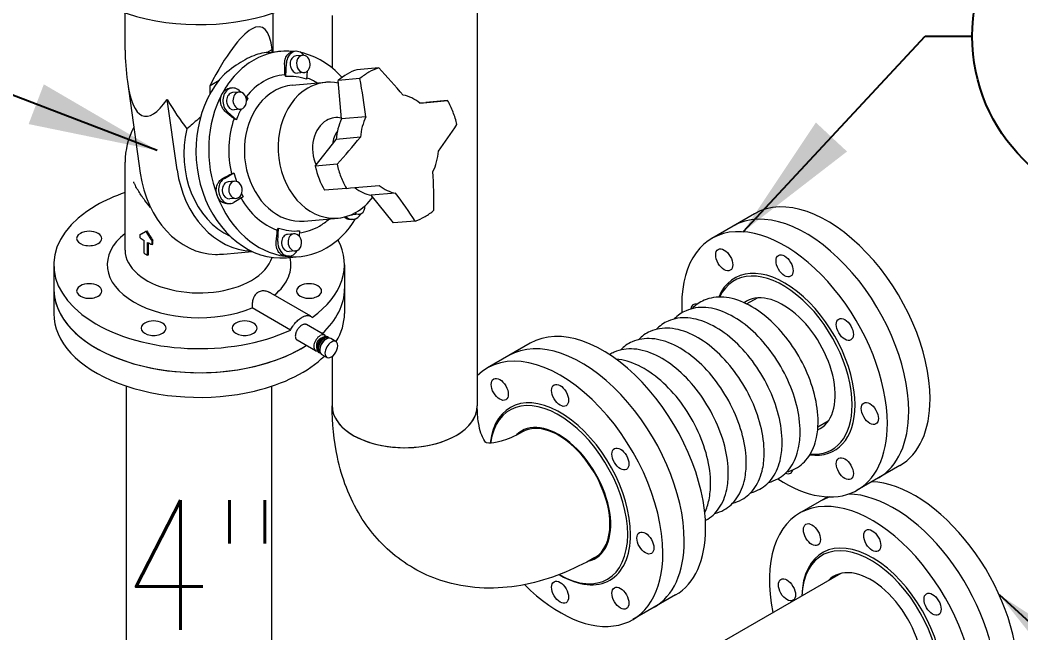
# Model space of a CAD drawing. Header units: millimetres. Extents: x -312439 to 477422, y -331570 to 212570.
# Drawn here: x 349559 to 350525, y 141449 to 142040 of the extents above; entities that cross this region are included whole.
import ezdxf

# ---------------------------------------------------------------- set-up
doc = ezdxf.new("R2010")
doc.units = ezdxf.units.MM
doc.layers.add('ARCONDTEXTO', color=4, linetype='Continuous')
doc.layers.add('TEXTO FORMATO', color=4, linetype='Continuous')
doc.styles.add('ROMAND', font='ROMAND.SHX')
doc.styles.add('ROMANS', font='romans.shx', dxfattribs={"height": 187.5})
doc.dimstyles.new('1-50 (MILIMETRO)', dxfattribs={"dimscale": 0, "dimtxt": 125, "dimasz": 125, "dimexe": 100, "dimexo": 100, "dimgap": 50, "dimtad": 0, "dimdec": 0, "dimzin": 0, "dimdsep": 46, "dimtxsty": 'ROMAND', "dimcen": -390, "dimclrd": 1, "dimclre": 1, "dimclrt": 3, "dimadec": 0, "dimazin": 0, "dimtfac": 1, "dimtdec": 0, "dimtix": 1, "dimtmove": 2, "dimatfit": 2, "dimfxl": 1, "dimtvp": 1, "dimtolj": 1, "dimtzin": 0, "dimarcsym": 0})

msp = doc.modelspace()

# ---------------------------------------------------------------- linework, layer by layer
at = {"color": 5, "linetype": 'Continuous', "lineweight": 0, "extrusion": (4.44089e-16, 0.816497, 0.57735)}
for p, q in [((350000.282, 142561.99), (350000.282, 141668.202)), ((349860.294, 142044.796), (349860.294, 141994.106)), ((349860.294, 141715.868), (349860.294, 141668.202)), ((349661.974, 141239.702), (349661.974, 141687.144)), ((349801.962, 141239.702), (349801.962, 141687.144)), ((350079.251, 141505.298), (350080.154, 141504.777)), ((350350.939, 141506.437), (350165.324, 141399.272))]:
    msp.add_line(p, q, dxfattribs=at)
at = {"color": 4, "linetype": 'Continuous', "lineweight": 0, "extrusion": (4.44089e-16, 0.816497, 0.57735)}
for p, q in [((349660.577, 142011.232), (349660.577, 142047.317)), ((349803.36, 142009.619), (349803.36, 142047.317)), ((349797.42, 142009.075), (349802.58, 142012.055)), ((349798.692, 142009.202), (349810.948, 142010.297)), ((349802.58, 142009.55), (349802.58, 142012.055)), ((349825.109, 142010.267), (349822.776, 142010.058)), ((349831.751, 142006.38), (349825.506, 142005.822)), ((349815.563, 141985.879), (349816.183, 141998.87)), ((349833.226, 141989.873), (349826.98, 141989.315)), ((349836.052, 141990.999), (349835.684, 141983.276)), ((349905.166, 141994.385), (349884.115, 141992.505)), ((349662.813, 141981.029), (349675.177, 141892.601)), ((349742.486, 141977.359), (349751.241, 141982.414)), ((349742.486, 141969.343), (349742.486, 141977.359)), ((349821.749, 141977.472), (349854.292, 141980.378)), ((349887.137, 141983.976), (349866.086, 141982.096)), ((349869.45, 141945.037), (349866.086, 141982.096)), ((349763.81, 141974.876), (349761.686, 141974.686)), ((349770.452, 141970.989), (349764.207, 141970.432)), ((349770.497, 141972.494), (349772.419, 141970.79)), ((349710.776, 141895.781), (349701.264, 141963.813)), ((349776.624, 141967.061), (349779.126, 141964.842)), ((349944.757, 141960.447), (349950.59, 141960.982)), ((349971.641, 141962.862), (349950.59, 141960.982)), ((349768.02, 141944.21), (349759.391, 141951.862)), ((349771.927, 141954.482), (349765.681, 141953.924)), ((349892.903, 141947.131), (349869.45, 141945.037)), ((349843.928, 141899.401), (349864.154, 141925.274)), ((349887.607, 141927.368), (349864.154, 141925.274)), ((349660.577, 141818.366), (349660.577, 141903.409)), ((349864.979, 141901.281), (349843.928, 141899.401)), ((349756.331, 141887.688), (349765.579, 141893.028)), ((349766.346, 141884.883), (349760.101, 141884.325)), ((349873.994, 141878.047), (349852.943, 141876.167)), ((349921.508, 141873.406), (349898.055, 141871.312)), ((349919.417, 141844.644), (349898.055, 141871.312)), ((349761.972, 141863.373), (349760.036, 141863.201)), ((349767.821, 141868.376), (349761.575, 141867.818)), ((349774.594, 141869.794), (349765.345, 141864.455)), ((349886.312, 141853.051), (349880.067, 141852.493)), ((350267.766, 141853.522), (350226.543, 141829.722)), ((349833.454, 141846.429), (349865.996, 141849.336)), ((349873.776, 141850.431), (349873.464, 141850.708)), ((349880.464, 141848.049), (349878.339, 141847.859)), ((349940.468, 141846.524), (349919.417, 141844.644)), ((349675.262, 141833.577), (349676.169, 141834.101)), ((349675.262, 141830.287), (349675.262, 141833.577)), ((349680.587, 141836.647), (349681.488, 141837.167)), ((349807.97, 141826.657), (349808.59, 141839.648)), ((349823.539, 141834.167), (349817.293, 141833.609)), ((349823.539, 141834.167), (349817.293, 141833.609)), ((349828.711, 141837.046), (349828.472, 141832.037)), ((349678.927, 141815.4), (349678.927, 141827.846)), ((349682.298, 141813.454), (349682.298, 141825.899)), ((349683.2, 141813.974), (349683.2, 141825.42)), ((349686.531, 141827.072), (349687.438, 141827.595)), ((349686.531, 141823.782), (349686.531, 141827.072)), ((349686.531, 141823.782), (349687.438, 141824.305)), ((349687.438, 141824.305), (349687.438, 141827.595)), ((349682.298, 141813.454), (349683.2, 141813.974)), ((349755.404, 141814.627), (349783.248, 141817.114)), ((349825.013, 141817.66), (349818.768, 141817.102)), ((349591.735, 141804.314), (349591.735, 141757.302)), ((349816.384, 141811.114), (349828.641, 141812.209)), ((349819.165, 141812.658), (349816.831, 141812.449)), ((349872.201, 141804.314), (349872.201, 141757.302)), ((349839.649, 141754.634), (349800.991, 141776.953)), ((350270.228, 141772.212), (350260.262, 141766.458)), ((349820.092, 141741.334), (349783.256, 141762.602)), ((349853.073, 141736.359), (349835.398, 141746.563)), ((349844.34, 141721.233), (349826.665, 141731.438)), ((349853.664, 141732.179), (349854.476, 141732.648)), ((349856.615, 141734.167), (349855.713, 141734.687)), ((349863.922, 141730.169), (349858.874, 141733.083)), ((350051.26, 141728.522), (350010.037, 141704.722)), ((349848.009, 141719.262), (349847.108, 141719.783)), ((349848.256, 141722.811), (349848.256, 141721.874)), ((349855.125, 141714.933), (349850.077, 141717.847)), ((350338.814, 141653.418), (350328.847, 141647.664)), ((350407.999, 141610.631), (350366.777, 141586.831)), ((350338.422, 141580.316), (350311.147, 141564.568)), ((350191.493, 141485.631), (350150.27, 141461.831))]:
    msp.add_line(p, q, dxfattribs=at)
at = {"color": 4, "linetype": 'Continuous', "lineweight": 0}
msp.add_arc((349731.968, 141903.409), 71.391, 151.937168, 180, dxfattribs=at)
for centre, major_axis, ratio, start_param, end_param in [((349731.968, 142117.003), (140.233, 0), 0.5773503, 3.1415927, 5.3919), ((349731.968, 141843.315), (60.176, 190.253), 0.2019062, 5.8629198, 6.5004447), ((349731.968, 141843.315), (60.176, 190.253), 0.2019062, 0.2172594, 0.8547843), ((349731.968, 141939.841), (-46.463, 131.96), 0.4107544, 0.8621401, 1.1131156), ((349748.465, 141904.882), (62.833, 101.162), 0.4025427, 0.3997664, 0.6448807), ((349819.795, 141911.253), (8.846, -99.044), 0.7886751, 2.9803504, 3.4924721), ((349807.538, 141910.158), (8.846, -99.044), 0.7886751, 3.1415927, 3.2473577), ((349826.243, 141997.569), (1.134, -12.698), 0.7886751, 2.2551499, 4.5396696), ((349832.488, 141998.127), (-0.737, 8.254), 0.7886751, 3.4924721, 6.6340647), ((349819.795, 141911.253), (8.846, -99.044), 0.7886751, 2.3389, 2.8950187), ((349819.795, 141911.253), (8.846, -99.044), 0.7886751, 3.4924721, 4.0160708), ((349748.465, 141904.882), (62.833, 101.162), 0.4025427, 0.6448807, 0.889995), ((349826.243, 141997.569), (-0.737, 8.254), 0.7886751, 0.3508794, 3.1415927), ((349826.243, 141997.569), (-0.737, 8.254), 0.7886751, 0, 0.3508794), ((349832.488, 141998.127), (-0.737, 8.254), 0.7886751, 0.3508794, 3.4924721), ((349807.538, 141910.158), (8.846, -99.044), 0.7886751, 3.7375864, 6.2831853), ((349821.022, 141911.363), (6.808, -76.223), 0.7886751, 3.1362436, 3.4924721), ((349901.766, 141918.574), (6.805, -76.188), 0.7886751, 3.325024, 3.6599201), ((349922.817, 141920.455), (-6.805, 76.188), 0.7886751, 0.3508794, 0.5183275), ((349922.817, 141920.455), (-6.805, 76.188), 0.7886751, 0.1834313, 0.3508794), ((349666.235, 141921.968), (-360.346, 281.7), 0.4702544, 4.3111148, 4.3929453), ((349731.968, 142204.135), (53.231, 256.437), 0.1855173, 2.6632307, 3.5384683), ((349821.022, 141911.363), (6.808, -76.223), 0.7886751, 3.4924721, 3.836628), ((349827.602, 141911.95), (5.852, -65.521), 0.7886751, 3.1415927, 3.4924721), ((349822.137, 141911.462), (6.646, -74.41), 0.7886751, 2.7973855, 3.140361), ((349821.022, 141911.363), (6.808, -76.223), 0.7886751, 2.605291, 2.7829501), ((349860.144, 141914.857), (5.852, -65.521), 0.7886751, 2.910085, 3.4924721), ((349616.035, 141892.985), (-41.738, 455.48), 0.6148091, 4.7750799, 4.8569104), ((349819.795, 141911.253), (8.846, -99.044), 0.7886751, 4.0160708, 5.0632684), ((349764.944, 141962.178), (1.134, -12.698), 0.7886751, 2.4452745, 5.5868672), ((349764.944, 141962.178), (0.737, -8.254), 0.7886751, 3.4924721, 6.2831853), ((349764.944, 141962.178), (0.737, -8.254), 0.7886751, 3.1415927, 3.4924721), ((349771.19, 141962.736), (0.737, -8.254), 0.7886751, 3.4924721, 6.6340647), ((349771.19, 141962.736), (0.737, -8.254), 0.7886751, 0.3508794, 3.4924721), ((349827.602, 141911.95), (5.852, -65.521), 0.7886751, 3.4924721, 6.2831853), ((349860.144, 141914.857), (5.852, -65.521), 0.7886751, 3.4924721, 6.6340647), ((349925.219, 141920.669), (-4.253, 47.617), 0.7886751, 5.6252774, 6.0720557), ((349731.968, 142034.771), (-46.463, 131.96), 0.4107544, 1.9883533, 2.2675497), ((349822.137, 141911.462), (6.646, -74.41), 0.7886751, 3.8445831, 3.8798911), ((349642.288, 141933.324), (455.516, 41.342), 0.001115, 5.4386381, 5.5204686), ((349922.817, 141920.455), (-6.805, 76.188), 0.7886751, 5.0632684, 5.2307165), ((349822.137, 141911.462), (6.646, -74.41), 0.7886751, 4.0258676, 4.1875586), ((349922.817, 141920.455), (-6.805, 76.188), 0.7886751, 4.8958203, 5.0632684), ((349821.022, 141911.363), (6.808, -76.223), 0.7886751, 4.1834411, 4.8958981), ((349865.855, 141915.367), (2.756, -30.856), 0.7886751, 3.4924721, 5.1402029), ((349865.855, 141915.367), (2.756, -30.856), 0.7886751, 2.8842159, 3.4924721), ((349901.766, 141918.574), (4.253, -47.617), 0.7886751, 4.054481, 4.5012594), ((349925.219, 141920.669), (-4.253, 47.617), 0.7886751, 0.9128884, 1.3596668), ((349667.389, 141868.632), (356.976, 285.958), 0.3960458, 5.3141577, 5.3959882), ((349781.229, 141907.809), (7.202, -80.632), 0.7886751, 4.2930307, 5.8628079), ((349879.127, 141916.552), (2.098, -23.491), 0.7886751, 3.8637936, 4.460463), ((349624.017, 141922.775), (356.976, 285.958), 0.3960458, 5.1041178, 5.1859483), ((349925.219, 141920.669), (-4.253, 47.617), 0.7886751, 4.054481, 4.5012594), ((349922.817, 141920.455), (-6.805, 76.188), 0.7886751, 1.7542277, 1.9216757), ((349745.63, 141904.629), (8.052, -90.155), 0.7886751, 4.7755436, 6.1995467), ((349781.229, 141907.809), (8.052, -90.155), 0.7886751, 4.7755436, 6.1884581), ((349822.137, 141911.462), (6.646, -74.41), 0.7886751, 4.8917806, 5.0078483), ((349901.766, 141918.574), (6.805, -76.188), 0.7886751, 4.8958203, 5.2307165), ((349675.371, 141898.422), (41.738, -455.48), 0.6148091, 1.4234474, 1.5052779), ((349760.838, 141876.071), (-1.134, 12.698), 0.7886751, 0.3508794, 3.4924721), ((349760.838, 141876.071), (0.737, -8.254), 0.7886751, 3.4924721, 6.2831853), ((349760.838, 141876.071), (0.737, -8.254), 0.7886751, 3.1415927, 3.4924721), ((349767.083, 141876.629), (0.737, -8.254), 0.7886751, 3.4924721, 6.6340647), ((349767.083, 141876.629), (0.737, -8.254), 0.7886751, 0.3508794, 3.4924721), ((349922.817, 141920.455), (-6.805, 76.188), 0.7886751, 1.9216757, 2.0891238), ((349649.117, 141858.083), (455.516, 41.342), 0.001115, 5.2285982, 5.3104287), ((349925.219, 141920.669), (-4.253, 47.617), 0.7886751, 2.4836847, 2.9304631), ((349731.968, 141804.314), (140.233, 0), 0.5773503, 2.1049246, 2.3561945), ((349822.137, 141911.462), (6.646, -74.41), 0.7886751, 5.1876495, 5.2347561), ((349901.766, 141918.574), (4.253, -47.617), 0.7886751, 5.6270002, 6.0720557), ((349625.17, 141869.439), (-360.346, 281.7), 0.4702544, 4.1010749, 4.1829054), ((349731.968, 141804.314), (140.233, 0), 0.5773503, 2.3561945, 5.3919), ((349819.795, 141911.253), (8.846, -99.044), 0.7886751, 5.0632684, 6.1104659), ((349821.022, 141911.363), (6.808, -76.223), 0.7886751, 5.2371051, 5.9430956), ((349860.144, 141914.857), (5.852, -65.521), 0.7886751, 0.3508794, 0.7417875), ((349885.575, 141861.304), (-0.737, 8.254), 0.7886751, 3.4924721, 4.6519615), ((350337.883, 141732.077), (70.117, -121.446), 0.5773503, 0.7853982, 3.1415927), ((349879.329, 141860.747), (-1.134, 12.698), 0.7886751, 2.4452745, 4.0280354), ((349879.329, 141860.747), (-0.737, 8.254), 0.7886751, 2.9312001, 3.1415927), ((349885.575, 141861.304), (-0.737, 8.254), 0.7886751, 2.508264, 3.4924721), ((349922.817, 141920.455), (-6.805, 76.188), 0.7886751, 3.4924721, 3.6599201), ((350317.271, 141720.177), (70.117, -121.446), 0.5773503, 0.7853982, 3.1415927), ((349821.022, 141911.363), (6.808, -76.223), 0.7886751, 0.3508794, 0.5363016), ((349819.795, 141911.253), (8.846, -99.044), 0.7886751, 0.3508794, 0.8181817), ((349922.817, 141920.455), (-6.805, 76.188), 0.7886751, 3.325024, 3.4924721), ((349625.965, 141829.664), (-12.111, 0), 0.5773503, 5.4977871, 8.6393798), ((349625.965, 141829.664), (-12.111, 0), 0.5773503, 2.3561945, 5.4977871), ((349731.968, 141804.314), (88.602, 0), 0.5773503, 2.5077462, 5.3297188), ((349731.968, 141866.312), (72.666, 41.926), 0.0002842, 3.8169857, 3.9268556), ((349731.968, 141866.312), (71.391, 41.191), 0.0002842, 3.8150161, 3.9268561), ((349731.968, 141866.315), (-51.391, 88.954), 0.5775397, 1.5706608, 1.6805311), ((349731.968, 141866.315), (-50.49, 87.393), 0.5775397, 1.5706614, 1.6825017), ((349822.137, 141911.462), (6.646, -74.41), 0.7886751, 5.9389782, 6.2819537), ((349818.031, 141825.356), (0.737, -8.254), 0.7886751, 3.4924721, 6.2831853), ((349818.031, 141825.356), (0.737, -8.254), 0.7886751, 3.1415927, 3.4924721), ((349824.276, 141825.914), (0.737, -8.254), 0.7886751, 3.4924721, 6.6340647), ((349824.276, 141825.914), (0.737, -8.254), 0.7886751, 0.3508794, 3.4924721), ((349821.022, 141911.363), (6.808, -76.223), 0.7886751, 0.0132038, 0.3508794), ((350296.66, 141708.277), (70.117, -121.446), 0.5773503, 0.7853982, 3.9923619), ((349731.968, 141856.522), (-72.666, 0), 0.5773503, 0.675557, 0.7525866), ((349731.968, 141856.522), (-72.666, 0), 0.5773503, 0.8182097, 0.8952971), ((349818.031, 141825.356), (-1.134, 12.698), 0.7886751, 1.398077, 4.0280354), ((349731.968, 141804.314), (140.233, 0), 0.5773503, 5.6036743, 6.5851887), ((349731.968, 141818.366), (71.391, 0), 0.5773503, 3.1415927, 5.4977871), ((349731.968, 141844.077), (-72.666, 0), 0.5773503, 0.7525866, 0.8182097), ((349819.795, 141911.253), (8.846, -99.044), 0.7886751, 6.1104659, 6.6340647), ((349731.968, 141818.366), (71.391, 0), 0.5773503, 5.4977871, 6.1146598), ((349731.968, 141804.314), (88.602, 0), 0.5773503, 5.6713039, 6.4223834), ((350296.66, 141708.277), (48.071, -83.262), 0.5773503, 0.7853982, 3.5596832), ((350295.274, 141707.477), (47.091, -81.565), 0.5773503, 0.7853982, 3.5220032), ((349625.965, 141778.964), (-12.111, 0), 0.5773503, 2.3561945, 5.4977871), ((349837.971, 141778.964), (-12.111, 0), 0.5773503, 2.3561945, 5.4977871), ((349731.968, 141781.102), (-140.233, 0), 0.5773503, 0, 1.9627364), ((349731.968, 141781.102), (140.233, 0), 0.5773503, 3.1415927, 5.4977871), ((349625.965, 141778.964), (-12.111, 0), 0.5773503, 5.4977871, 8.6393798), ((349837.971, 141778.964), (-12.111, 0), 0.5773503, 5.4977871, 8.6393798), ((349731.968, 141781.102), (-140.233, 0), 0.5773503, 2.5778912, 3.1415927), ((349731.968, 141781.102), (140.233, 0), 0.5773503, 5.7194838, 6.2831853), ((350295.274, 141707.477), (35.518, -61.518), 0.5773503, 6.2237155, 9.4842478), ((350214.387, 141755.777), (5.818, -10.076), 0.5773503, 2.6038491, 3.8081087), ((349731.968, 141757.302), (140.233, 0), 0.5773503, 3.1415927, 5.1043291), ((349731.968, 141757.302), (140.233, 0), 0.5773503, 5.9404556, 6.2831853), ((349688.06, 141743.114), (-12.111, 0), 0.5773503, 5.4977871, 8.6393798), ((349688.06, 141743.114), (-12.111, 0), 0.5773503, 2.3561945, 5.4977871), ((349775.876, 141743.114), (-12.111, 0), 0.5773503, 5.4977871, 8.6393798), ((349775.876, 141743.114), (-12.111, 0), 0.5773503, 2.3561945, 5.4977871), ((349848.706, 141728.796), (4.366, 7.563), 0.5773503, 0.7853982, 3.4811609), ((349848.706, 141728.796), (4.366, 7.563), 0.5773503, 5.9436171, 7.0685835), ((350121.376, 141607.077), (70.117, -121.446), 0.5773503, 0.7853982, 3.1415927), ((349731.968, 141781.102), (-140.233, 0), 0.5773503, 1.9627364, 2.3999597), ((349731.968, 141781.102), (140.233, 0), 0.5773503, 5.4977871, 5.5415524), ((349851.411, 141727.235), (4.303, 7.452), 0.5773503, 0.7853982, 3.1415927), ((349848.706, 141728.796), (2.55, 4.416), 0.5773503, 0.7853982, 2.7939702), ((349852.312, 141726.714), (4.303, 7.452), 0.5773503, 0.7853982, 3.3498248), ((349852.312, 141726.714), (3.825, 6.624), 0.5773503, 0.7853982, 3.1393829), ((349854.476, 141725.465), (4.398, 7.618), 0.5773503, 0.7853982, 3.1415927), ((349853.664, 141725.934), (3.825, 6.624), 0.5773503, 0.7853982, 2.3561945), ((349848.706, 141728.796), (2.55, 4.416), 0.5773503, 0.3476224, 0.7853982), ((349851.411, 141727.235), (4.303, 7.452), 0.5773503, 0, 0.7853982), ((349852.312, 141726.714), (4.303, 7.452), 0.5773503, 6.0749532, 7.0685835), ((349852.312, 141726.714), (3.825, 6.624), 0.5773503, 0.0022097, 0.7853982), ((349859.524, 141722.551), (4.398, 7.618), 0.5773503, 0.7853982, 3.9269908), ((349854.476, 141725.465), (4.398, 7.618), 0.5773503, 0, 0.7853982), ((349859.524, 141722.551), (4.398, 7.618), 0.5773503, 3.9269908, 7.0685835), ((350100.765, 141595.177), (70.117, -121.446), 0.5773503, 0.7853982, 3.1415927), ((350080.154, 141583.277), (70.117, -121.446), 0.5773503, 0.7853982, 3.2926829), ((349731.968, 141757.302), (140.233, 0), 0.5773503, 5.1043291, 5.751468), ((350080.154, 141583.277), (48.071, -83.262), 0.5773503, 0.7853982, 3.7988444), ((350078.768, 141582.477), (47.091, -81.565), 0.5773503, 0.7853982, 3.7733612), ((350296.66, 141708.277), (48.071, -83.262), 0.5773503, 5.8650947, 7.0685835), ((350295.274, 141707.477), (47.091, -81.565), 0.5773503, 5.9027747, 7.0685835), ((350337.883, 141732.077), (70.117, -121.446), 0.5773503, 0, 0.7853982), ((350317.271, 141720.177), (70.117, -121.446), 0.5773503, 0, 0.7853982), ((350296.66, 141708.277), (70.117, -121.446), 0.5773503, 5.4324161, 7.0685835), ((350296.66, 141613.277), (-5.818, 10.076), 0.5773503, 2.4750766, 3.1415927), ((350296.66, 141613.277), (-5.818, 10.076), 0.5773503, 3.1415927, 3.6793362), ((350422.486, 141466.923), (70.117, -121.446), 0.5773503, 0.7853982, 2.7909146), ((350401.875, 141455.023), (70.117, -121.446), 0.5773503, 0.7853982, 2.8101039), ((350381.263, 141443.123), (70.117, -121.446), 0.5773503, 0.7853982, 4.1897984), ((350401.875, 141455.023), (70.117, -121.446), 0.5773503, 3.0282281, 3.1415927), ((350078.768, 141582.477), (47.091, -81.565), 0.5773503, 5.5050704, 7.0685835), ((350080.154, 141583.277), (48.071, -83.262), 0.5773503, 5.4977871, 7.0685835), ((350121.376, 141607.077), (70.117, -121.446), 0.5773503, 0, 0.7853982), ((350381.263, 141443.123), (48.071, -83.262), 0.5773503, 0.7853982, 3.8969517), ((350100.765, 141595.177), (70.117, -121.446), 0.5773503, 0, 0.7853982), ((350379.878, 141442.323), (47.091, -81.565), 0.5773503, 0.7853982, 3.8745889), ((350080.154, 141583.277), (70.117, -121.446), 0.5773503, 5.1450894, 7.0685835)]:
    msp.add_ellipse(centre, major_axis=major_axis, ratio=ratio, start_param=start_param, end_param=end_param, dxfattribs=at)
for centre, major_axis in [((350238.484, 141809.04), (5.818, -10.076)), ((350296.66, 141803.277), (5.818, -10.076)), ((350354.835, 141741.864), (-5.818, 10.076)), ((350021.978, 141684.04), (5.818, -10.076)), ((350080.154, 141678.277), (5.818, -10.076)), ((350378.932, 141660.777), (-5.818, 10.076)), ((350138.329, 141616.864), (-5.818, 10.076)), ((350354.835, 141607.514), (-5.818, 10.076)), ((350323.088, 141543.885), (5.818, -10.076)), ((350162.426, 141535.777), (-5.818, 10.076)), ((350381.263, 141538.123), (5.818, -10.076)), ((350080.154, 141488.277), (-5.818, 10.076)), ((350138.329, 141482.514), (-5.818, 10.076)), ((350298.991, 141490.623), (5.818, -10.076)), ((350439.439, 141476.71), (-5.818, 10.076))]:
    msp.add_ellipse(centre, major_axis=major_axis, ratio=0.5773503, dxfattribs=at)
at = {"color": 5, "linetype": 'Continuous', "lineweight": 0}
for centre, major_axis, start_param, end_param in [((349930.288, 141668.202), (69.994, 0), 3.1415927, 5.4977871), ((349930.288, 141668.202), (-69.994, 0), 0, 3.1415927), ((349930.288, 141668.202), (69.994, 0), 5.4977871, 6.2831853), ((350078.768, 141582.477), (35.518, -61.518), 6.1036024, 9.5816852), ((350078.768, 141582.477), (34.997, -60.617), 0.7853982, 3.1415927), ((350100.765, 141595.177), (35.518, -61.518), 3.4564323, 3.481239), ((350100.765, 141595.177), (34.293, -59.397), 3.408813, 3.4341272), ((350100.765, 141595.177), (30.619, -53.033), 3.2605556, 3.2880462), ((350078.768, 141582.477), (34.997, -60.617), 0, 0.7853982), ((350100.765, 141595.177), (30.619, -53.033), 6.1367318, 6.1642223), ((350100.765, 141595.177), (35.518, -61.518), 5.943539, 5.9683457), ((350100.765, 141595.177), (34.293, -59.397), 5.9906507, 6.0159649), ((350379.878, 141442.323), (35.518, -61.518), 6.1117729, 9.5961904)]:
    msp.add_ellipse(centre, major_axis=major_axis, ratio=0.5773503, start_param=start_param, end_param=end_param, dxfattribs=at)
at = {"color": 4, "linetype": 'Continuous', "lineweight": 0}
for points, knots in [([(349814.474, 141998.717), (349814.469, 141999.548), (349814.53, 142000.357), (349814.716, 142001.539), (349814.794, 142001.928), (349814.982, 142002.694), (349815.093, 142003.073), (349815.467, 142004.168), (349815.774, 142004.852), (349816.5, 142006.128), (349816.924, 142006.723), (349817.851, 142007.767), (349818.358, 142008.224), (349819.182, 142008.81), (349819.469, 142008.988), (349820.05, 142009.303), (349820.644, 142009.578), (349821.263, 142009.776), (349821.894, 142009.935), (349822.217, 142009.995), (349822.62, 142010.043), (349822.698, 142010.051), (349822.776, 142010.058)], [0.000000396, 0.000000396, 0.000000396, 0.000000396, 0.001958149, 0.001958149, 0.002937025, 0.002937025, 0.003915902, 0.003915902, 0.005873654, 0.005873654, 0.007831407, 0.007831407, 0.00978916, 0.00978916, 0.010768037, 0.010768037, 0.011746913, 0.012725789, 0.012725789, 0.013704666, 0.013704666, 0.013938543, 0.013938543, 0.013938543, 0.013938543]), ([(349757.682, 141951.71), (349757.087, 141952.194), (349756.535, 141952.738), (349755.77, 141953.645), (349755.524, 141953.964), (349755.059, 141954.627), (349754.841, 141954.969), (349754.231, 141956.023), (349753.881, 141956.765), (349753.443, 141957.936), (349753.312, 141958.337), (349753.085, 141959.14), (349752.891, 141959.95), (349752.763, 141960.773), (349752.669, 141961.602), (349752.638, 141962.023), (349752.599, 141963.277), (349752.641, 141964.099), (349752.806, 141965.311), (349752.877, 141965.711), (349753.055, 141966.505), (349753.161, 141966.896), (349753.524, 141968.032), (349753.827, 141968.75), (349754.191, 141969.427)], [0.00058138, 0.00058138, 0.00058138, 0.00058138, 0.002539611, 0.002539611, 0.003518726, 0.003518726, 0.004497842, 0.004497842, 0.006456073, 0.006456073, 0.007435188, 0.007435188, 0.008414304, 0.009393419, 0.009393419, 0.010372535, 0.010372535, 0.012330766, 0.012330766, 0.013309881, 0.013309881, 0.014288997, 0.014288997, 0.016247228, 0.016247228, 0.016247228, 0.016247228]), ([(349754.191, 141969.427), (349754.373, 141969.765), (349754.572, 141970.095), (349754.994, 141970.722), (349755.217, 141971.02), (349755.922, 141971.867), (349756.44, 141972.372), (349757.573, 141973.256), (349758.172, 141973.622), (349759.113, 141974.057), (349759.434, 141974.184), (349760.091, 141974.399), (349760.429, 141974.487), (349761.071, 141974.615), (349761.378, 141974.659), (349761.686, 141974.686)], [0.0162472276, 0.0162472276, 0.0162472276, 0.0162472276, 0.0172249629, 0.0172249629, 0.0182026982, 0.0182026982, 0.0201581688, 0.0201581688, 0.0221136394, 0.0221136394, 0.0230913747, 0.0230913747, 0.02406911, 0.02406911, 0.024951443, 0.024951443, 0.024951443, 0.024951443]), ([(349733.314, 141946.817), (349732.538, 141946.147), (349731.768, 141945.481), (349727.306, 141941.616), (349723.725, 141938.489), (349720.215, 141935.452)], [0.032298756, 0.032298756, 0.032298756, 0.032298756, 0.034927772, 0.034927772, 0.047621342, 0.047621342, 0.047621342, 0.047621342]), ([(349733.314, 141946.817), (349732.538, 141946.147), (349731.768, 141945.481), (349727.306, 141941.616), (349723.725, 141938.489), (349720.215, 141935.452)], [0.032298756, 0.032298756, 0.032298756, 0.032298756, 0.034927772, 0.034927772, 0.047621342, 0.047621342, 0.047621342, 0.047621342]), ([(349685.176, 141859.556), (349683.267, 141861.729), (349681.444, 141863.967), (349679.167, 141866.99), (349678.634, 141867.716), (349677.59, 141869.173), (349677.079, 141869.905), (349675.577, 141872.114), (349674.618, 141873.602), (349672.783, 141876.608), (349671.908, 141878.126), (349670.659, 141880.426), (349670.253, 141881.197), (349669.661, 141882.358), (349669.369, 141882.941), (349669.083, 141883.525), (349668.894, 141883.915), (349668.799, 141884.113), (349668.707, 141884.306)], [0.05657441, 0.05657441, 0.05657441, 0.05657441, 0.063463935, 0.063463935, 0.06560998, 0.06560998, 0.067756025, 0.067756025, 0.072048115, 0.072048115, 0.076340205, 0.076340205, 0.07848625, 0.07848625, 0.079559272, 0.080095783, 0.080095783, 0.080632295, 0.080632295, 0.080632295, 0.080632295]), ([(349749.481, 141870.658), (349749.334, 141871.037), (349749.202, 141871.425), (349748.969, 141872.221), (349748.868, 141872.627), (349748.619, 141873.847), (349748.52, 141874.671), (349748.472, 141875.924), (349748.474, 141876.347), (349748.511, 141877.183), (349748.547, 141877.597), (349748.704, 141878.827), (349748.874, 141879.631), (349749.353, 141881.205), (349749.654, 141881.952), (349750.192, 141883.009), (349750.387, 141883.351), (349750.805, 141884.014), (349751.03, 141884.336), (349751.737, 141885.249), (349752.253, 141885.796), (349753.374, 141886.765), (349753.983, 141887.189), (349754.622, 141887.536)], [0.015662218, 0.015662218, 0.015662218, 0.015662218, 0.016640189, 0.016640189, 0.017618161, 0.017618161, 0.019574103, 0.019574103, 0.020552075, 0.020552075, 0.021530046, 0.021530046, 0.023485989, 0.023485989, 0.025441931, 0.025441931, 0.026419902, 0.026419902, 0.027397874, 0.027397874, 0.029353816, 0.029353816, 0.031309759, 0.031309759, 0.031309759, 0.031309759]), ([(349760.036, 141863.201), (349759.889, 141863.187), (349759.742, 141863.178), (349758.898, 141863.145), (349758.205, 141863.199), (349756.831, 141863.469), (349756.144, 141863.688), (349754.839, 141864.274), (349754.213, 141864.641), (349753.315, 141865.305), (349753.023, 141865.546), (349752.465, 141866.055), (349751.93, 141866.594), (349751.441, 141867.192), (349750.975, 141867.82), (349750.753, 141868.151), (349750.13, 141869.177), (349749.776, 141869.899), (349749.481, 141870.658)], [0.003503533, 0.003503533, 0.003503533, 0.003503533, 0.003915703, 0.003915703, 0.005873455, 0.005873455, 0.007831208, 0.007831208, 0.009788961, 0.009788961, 0.010767837, 0.010767837, 0.011746713, 0.012725589, 0.012725589, 0.013704466, 0.013704466, 0.015662218, 0.015662218, 0.015662218, 0.015662218]), ([(349760.036, 141863.201), (349759.889, 141863.187), (349759.742, 141863.178), (349758.898, 141863.145), (349758.205, 141863.199), (349756.831, 141863.469), (349756.144, 141863.688), (349754.839, 141864.274), (349754.213, 141864.641), (349753.315, 141865.305), (349753.023, 141865.546), (349752.465, 141866.055), (349751.93, 141866.594), (349751.441, 141867.192), (349750.975, 141867.82), (349750.753, 141868.151), (349750.13, 141869.177), (349749.776, 141869.899), (349749.481, 141870.658)], [0.003503533, 0.003503533, 0.003503533, 0.003503533, 0.003915703, 0.003915703, 0.005873455, 0.005873455, 0.007831208, 0.007831208, 0.009788961, 0.009788961, 0.010767837, 0.010767837, 0.011746713, 0.012725589, 0.012725589, 0.013704466, 0.013704466, 0.015662218, 0.015662218, 0.015662218, 0.015662218]), ([(349878.339, 141847.859), (349878, 141847.828), (349877.658, 141847.822), (349876.683, 141847.875), (349876.065, 141847.991), (349875.157, 141848.283), (349874.857, 141848.4), (349874.265, 141848.675), (349873.972, 141848.833), (349873.117, 141849.36), (349872.577, 141849.783), (349872.067, 141850.278)], [0.0258099615, 0.0258099615, 0.0258099615, 0.0258099615, 0.0268783058, 0.0268783058, 0.0288345056, 0.0288345056, 0.0298126055, 0.0298126055, 0.0307907054, 0.0307907054, 0.0327469051, 0.0327469051, 0.0327469051, 0.0327469051]), ([(349815.085, 141812.484), (349814.756, 141812.526), (349814.429, 141812.589), (349813.776, 141812.757), (349813.453, 141812.862), (349812.507, 141813.231), (349811.902, 141813.554), (349811.034, 141814.151), (349810.749, 141814.37), (349810.204, 141814.841), (349809.942, 141815.091), (349809.19, 141815.889), (349808.733, 141816.481), (349807.908, 141817.79), (349807.554, 141818.488), (349807.109, 141819.591), (349806.975, 141819.969), (349806.736, 141820.744), (349806.63, 141821.144), (349806.366, 141822.347), (349806.254, 141823.163), (349806.159, 141824.823), (349806.177, 141825.672), (349806.261, 141826.504)], [0.015662419, 0.015662419, 0.015662419, 0.015662419, 0.01664064, 0.01664064, 0.017618861, 0.017618861, 0.019575304, 0.019575304, 0.020553525, 0.020553525, 0.021531746, 0.021531746, 0.023488188, 0.023488188, 0.025444631, 0.025444631, 0.026422852, 0.026422852, 0.027401073, 0.027401073, 0.029357516, 0.029357516, 0.031313958, 0.031313958, 0.031313958, 0.031313958]), ([(349789.03, 141777.823), (349788.469, 141777.499), (349787.943, 141777.119), (349787.202, 141776.464), (349786.963, 141776.232), (349786.503, 141775.74), (349786.282, 141775.48), (349785.656, 141774.672), (349785.283, 141774.093), (349784.789, 141773.166), (349784.634, 141772.848), (349784.347, 141772.193), (349784.215, 141771.856), (349783.854, 141770.834), (349783.66, 141770.131), (349783.358, 141768.687), (349783.25, 141767.942), (349783.051, 141765.68), (349783.084, 141764.149), (349783.256, 141762.602)], [0.014866918, 0.014866918, 0.014866918, 0.014866918, 0.016720133, 0.016720133, 0.017646741, 0.017646741, 0.018573348, 0.018573348, 0.020426564, 0.020426564, 0.021353171, 0.021353171, 0.022279779, 0.022279779, 0.024132994, 0.024132994, 0.025986209, 0.025986209, 0.02969264, 0.02969264, 0.02969264, 0.02969264]), ([(349800.991, 141776.953), (349800.845, 141777.038), (349800.697, 141777.121), (349800.232, 141777.374), (349799.912, 141777.537), (349799.265, 141777.842), (349798.937, 141777.985), (349797.95, 141778.377), (349797.292, 141778.589), (349795.972, 141778.908), (349795.31, 141779.014), (349794.313, 141779.086), (349793.98, 141779.095), (349793.324, 141779.082), (349792.999, 141779.06), (349792.038, 141778.949), (349791.413, 141778.814), (349790.192, 141778.415), (349789.592, 141778.148), (349789.03, 141777.823)], [0.003282491, 0.003282491, 0.003282491, 0.003282491, 0.003716952, 0.003716952, 0.004646116, 0.004646116, 0.00557528, 0.00557528, 0.007433608, 0.007433608, 0.009291935, 0.009291935, 0.010221099, 0.010221099, 0.011150263, 0.011150263, 0.01300859, 0.01300859, 0.014866918, 0.014866918, 0.014866918, 0.014866918]), ([(350329.01, 141652.912), (350329.01, 141661.28), (350327.806, 141670.201), (350323.209, 141688.291), (350319.823, 141697.457), (350311.246, 141715.137), (350306.064, 141723.649), (350294.397, 141739.228), (350287.914, 141746.29), (350274.207, 141758.277), (350266.984, 141763.192), (350252.432, 141770.269), (350245.095, 141772.438), (350231.298, 141773.498), (350224.797, 141772.528), (350214.753, 141768.115), (350210.903, 141765.401), (350207.65, 141762)], [0, 0, 0, 0, 0.3311572, 0.3311572, 0.6612789, 0.6612789, 0.9899629, 0.9899629, 1.3188617, 1.3188617, 1.6494604, 1.6494604, 1.9798425, 1.9798425, 2.2926986, 2.2926986, 2.5231338, 2.5231338, 2.5231338, 2.5231338]), ([(349831.128, 141753.518), (349831.387, 141753.667), (349831.646, 141753.809), (349832.159, 141754.073), (349832.413, 141754.195), (349833.167, 141754.535), (349833.659, 141754.725), (349834.624, 141755.03), (349835.097, 141755.145), (349836.022, 141755.3), (349836.466, 141755.337), (349837.316, 141755.333), (349837.723, 141755.292), (349838.307, 141755.172), (349838.498, 141755.122), (349838.87, 141755.002), (349839.052, 141754.932), (349839.929, 141754.532), (349840.536, 141754.062), (349841.053, 141753.436)], [0.013673162, 0.013673162, 0.013673162, 0.013673162, 0.014526476, 0.014526476, 0.01537979, 0.01537979, 0.017086419, 0.017086419, 0.018793048, 0.018793048, 0.020499677, 0.020499677, 0.022206305, 0.022206305, 0.02305962, 0.02305962, 0.023912934, 0.023912934, 0.027326192, 0.027326192, 0.027326192, 0.027326192]), ([(350311.69, 141642.912), (350311.69, 141651.28), (350310.485, 141660.201), (350305.889, 141678.291), (350302.502, 141687.457), (350293.925, 141705.137), (350288.744, 141713.649), (350277.077, 141729.228), (350270.593, 141736.29), (350256.887, 141748.277), (350249.663, 141753.192), (350235.112, 141760.269), (350227.775, 141762.438), (350213.978, 141763.498), (350207.477, 141762.528), (350197.433, 141758.115), (350193.583, 141755.401), (350190.33, 141752)], [0, 0, 0, 0, 0.3311572, 0.3311572, 0.6612789, 0.6612789, 0.9899629, 0.9899629, 1.3188617, 1.3188617, 1.6494604, 1.6494604, 1.9798425, 1.9798425, 2.2926986, 2.2926986, 2.5231338, 2.5231338, 2.5231338, 2.5231338]), ([(349820.092, 141741.334), (349820.733, 141742.63), (349821.472, 141743.875), (349822.507, 141745.374), (349822.72, 141745.67), (349823.156, 141746.258), (349823.381, 141746.55), (349824.063, 141747.405), (349824.53, 141747.952), (349825.49, 141749), (349825.981, 141749.502), (349826.988, 141750.461), (349827.506, 141750.92), (349829.056, 141752.195), (349830.091, 141752.919), (349831.128, 141753.518)], [0, 0, 0, 0, 0.00341829, 0.00341829, 0.004272863, 0.004272863, 0.005127436, 0.005127436, 0.006836581, 0.006836581, 0.008545726, 0.008545726, 0.010254871, 0.010254871, 0.013673162, 0.013673162, 0.013673162, 0.013673162]), ([(349831.128, 141746.075), (349830.72, 141745.84), (349830.316, 141745.563), (349829.717, 141745.09), (349829.518, 141744.922), (349829.123, 141744.566), (349828.926, 141744.377), (349828.352, 141743.793), (349827.987, 141743.375), (349827.292, 141742.483), (349826.962, 141742.006), (349826.367, 141741.034), (349826.099, 141740.535), (349825.743, 141739.765), (349825.632, 141739.505), (349825.431, 141738.989), (349825.25, 141738.475), (349825.106, 141737.964), (349824.981, 141737.454), (349824.929, 141737.198), (349824.802, 141736.443), (349824.761, 141735.959), (349824.76, 141735.028), (349824.803, 141734.578), (349824.97, 141733.748), (349825.094, 141733.367), (349825.34, 141732.846), (349825.432, 141732.68), (349825.634, 141732.371), (349825.743, 141732.228), (349826.096, 141731.832), (349826.364, 141731.612), (349826.665, 141731.438), (349826.665, 141731.438), (349826.665, 141731.438)], [0, 0, 0, 0, 0.001338838, 0.001338838, 0.002008257, 0.002008257, 0.002677676, 0.002677676, 0.004016513, 0.004016513, 0.005355351, 0.005355351, 0.006694189, 0.006694189, 0.007363608, 0.007363608, 0.008033027, 0.008702446, 0.008702446, 0.009371865, 0.009371865, 0.010710703, 0.010710703, 0.01204954, 0.01204954, 0.013388378, 0.013388378, 0.014057797, 0.014057797, 0.014727216, 0.014727216, 0.016066054, 0.016066054, 0.016067477, 0.016067477, 0.016067477, 0.016067477]), ([(349835.398, 141746.563), (349835.127, 141746.72), (349834.83, 141746.828), (349834.343, 141746.917), (349834.173, 141746.934), (349833.827, 141746.943), (349833.65, 141746.934), (349833.107, 141746.872), (349832.726, 141746.781), (349831.937, 141746.499), (349831.536, 141746.311), (349831.128, 141746.075)], [0.0374885983, 0.0374885983, 0.0374885983, 0.0374885983, 0.0388223089, 0.0388223089, 0.0394915744, 0.0394915744, 0.04016084, 0.04016084, 0.041499371, 0.041499371, 0.0428379021, 0.0428379021, 0.0428379021, 0.0428379021]), ([(350294.369, 141632.912), (350294.369, 141641.28), (350293.165, 141650.201), (350288.568, 141668.291), (350285.182, 141677.457), (350276.605, 141695.137), (350271.423, 141703.649), (350259.756, 141719.228), (350253.273, 141726.29), (350239.566, 141738.277), (350232.343, 141743.192), (350217.791, 141750.269), (350210.454, 141752.438), (350196.657, 141753.498), (350190.156, 141752.528), (350180.112, 141748.115), (350176.262, 141745.401), (350173.009, 141742)], [0, 0, 0, 0, 0.3311572, 0.3311572, 0.6612789, 0.6612789, 0.9899629, 0.9899629, 1.3188617, 1.3188617, 1.6494604, 1.6494604, 1.9798425, 1.9798425, 2.2926986, 2.2926986, 2.5231338, 2.5231338, 2.5231338, 2.5231338]), ([(350277.049, 141622.912), (350277.049, 141631.28), (350275.844, 141640.201), (350271.248, 141658.291), (350267.861, 141667.457), (350259.284, 141685.137), (350254.103, 141693.649), (350242.436, 141709.228), (350235.952, 141716.29), (350222.246, 141728.277), (350215.022, 141733.192), (350200.471, 141740.269), (350193.134, 141742.438), (350179.337, 141743.498), (350172.836, 141742.528), (350162.791, 141738.115), (350158.942, 141735.401), (350155.689, 141732)], [0, 0, 0, 0, 0.3311572, 0.3311572, 0.6612789, 0.6612789, 0.9899629, 0.9899629, 1.3188617, 1.3188617, 1.6494604, 1.6494604, 1.9798425, 1.9798425, 2.2926986, 2.2926986, 2.5231338, 2.5231338, 2.5231338, 2.5231338]), ([(350259.728, 141612.912), (350259.728, 141621.28), (350258.524, 141630.201), (350253.927, 141648.291), (350250.541, 141657.457), (350241.964, 141675.137), (350236.782, 141683.649), (350225.115, 141699.228), (350218.632, 141706.29), (350204.925, 141718.277), (350197.702, 141723.192), (350183.15, 141730.269), (350175.813, 141732.438), (350162.016, 141733.498), (350155.515, 141732.528), (350145.471, 141728.115), (350141.621, 141725.401), (350138.368, 141722)], [0, 0, 0, 0, 0.3311572, 0.3311572, 0.6612789, 0.6612789, 0.9899629, 0.9899629, 1.3188617, 1.3188617, 1.6494604, 1.6494604, 1.9798425, 1.9798425, 2.2926986, 2.2926986, 2.5231338, 2.5231338, 2.5231338, 2.5231338]), ([(350242.408, 141602.912), (350242.408, 141611.28), (350241.203, 141620.201), (350236.607, 141638.291), (350233.22, 141647.457), (350224.643, 141665.137), (350219.462, 141673.649), (350207.795, 141689.228), (350201.311, 141696.29), (350187.605, 141708.277), (350180.381, 141713.192), (350165.83, 141720.269), (350158.493, 141722.438), (350144.696, 141723.498), (350138.195, 141722.528), (350130.839, 141719.296), (350129.322, 141718.493), (350127.871, 141717.581)], [0, 0, 0, 0, 0.3311572, 0.3311572, 0.6612789, 0.6612789, 0.9899629, 0.9899629, 1.3188617, 1.3188617, 1.6494604, 1.6494604, 1.9798425, 1.9798425, 2.2926986, 2.2926986, 2.3777037, 2.3777037, 2.3777037, 2.3777037]), ([(350225.337, 141592.972), (350225.337, 141601.36), (350224.128, 141610.299), (350219.52, 141628.423), (350216.126, 141637.605), (350207.529, 141655.312), (350202.337, 141663.836), (350190.646, 141679.433), (350184.149, 141686.503), (350170.413, 141698.501), (350163.172, 141703.42), (350148.624, 141710.475), (350141.309, 141712.637), (350134.236, 141713.185)], [0, 0, 0, 0, 0.3314022, 0.3314022, 0.6617565, 0.6617565, 0.9906422, 0.9906422, 1.3197508, 1.3197508, 1.6505986, 1.6505986, 1.9792844, 1.9792844, 1.9792844, 1.9792844]), ([(350298.681, 141604.33), (350301.731, 141605.076), (350304.651, 141606.2), (350312.389, 141610.435), (350316.693, 141614.427), (350323.584, 141624.519), (350326.067, 141630.716), (350328.515, 141642.385), (350329.01, 141647.535), (350329.01, 141652.912)], [5.33084779, 5.33084779, 5.33084779, 5.33084779, 5.48461365, 5.48461365, 5.76847899, 5.76847899, 6.0704186, 6.0704186, 6.28318531, 6.28318531, 6.28318531, 6.28318531]), ([(350281.36, 141594.33), (350284.411, 141595.076), (350287.331, 141596.2), (350295.068, 141600.435), (350299.372, 141604.427), (350306.264, 141614.519), (350308.747, 141620.716), (350311.194, 141632.385), (350311.69, 141637.535), (350311.69, 141642.912)], [5.33084779, 5.33084779, 5.33084779, 5.33084779, 5.48461365, 5.48461365, 5.76847899, 5.76847899, 6.0704186, 6.0704186, 6.28318531, 6.28318531, 6.28318531, 6.28318531]), ([(350264.04, 141584.33), (350267.09, 141585.076), (350270.01, 141586.2), (350277.748, 141590.435), (350282.052, 141594.427), (350288.943, 141604.519), (350291.426, 141610.716), (350293.874, 141622.385), (350294.369, 141627.535), (350294.369, 141632.912)], [5.33084779, 5.33084779, 5.33084779, 5.33084779, 5.48461365, 5.48461365, 5.76847899, 5.76847899, 6.0704186, 6.0704186, 6.28318531, 6.28318531, 6.28318531, 6.28318531]), ([(350246.719, 141574.33), (350249.77, 141575.076), (350252.69, 141576.2), (350260.427, 141580.435), (350264.731, 141584.427), (350271.623, 141594.519), (350274.106, 141600.716), (350276.553, 141612.385), (350277.049, 141617.535), (350277.049, 141622.912)], [5.33084779, 5.33084779, 5.33084779, 5.33084779, 5.48461365, 5.48461365, 5.76847899, 5.76847899, 6.0704186, 6.0704186, 6.28318531, 6.28318531, 6.28318531, 6.28318531]), ([(350229.399, 141564.33), (350232.449, 141565.076), (350235.369, 141566.2), (350243.107, 141570.435), (350247.411, 141574.427), (350254.302, 141584.519), (350256.785, 141590.716), (350259.233, 141602.385), (350259.728, 141607.535), (350259.728, 141612.912)], [5.33084779, 5.33084779, 5.33084779, 5.33084779, 5.48461365, 5.48461365, 5.76847899, 5.76847899, 6.0704186, 6.0704186, 6.28318531, 6.28318531, 6.28318531, 6.28318531]), ([(350220.323, 141557.449), (350220.472, 141557.528), (350220.62, 141557.607), (350225.786, 141560.435), (350230.09, 141564.427), (350236.982, 141574.519), (350239.465, 141580.716), (350241.912, 141592.385), (350242.408, 141597.535), (350242.408, 141602.912)], [5.47627792, 5.47627792, 5.47627792, 5.47627792, 5.48461365, 5.48461365, 5.76847899, 5.76847899, 6.0704186, 6.0704186, 6.28318531, 6.28318531, 6.28318531, 6.28318531]), ([(350219.699, 141565.16), (350221.519, 141568.964), (350222.889, 141573.13), (350224.839, 141582.41), (350225.337, 141587.578), (350225.337, 141592.972)], [5.87469727, 5.87469727, 5.87469727, 5.87469727, 6.0700997, 6.0700997, 6.28318531, 6.28318531, 6.28318531, 6.28318531])]:
    msp.add_open_spline(points, degree=3, knots=knots, dxfattribs=at)
for points in [[(349814.536, 141987.613), (349814.516, 141991.315), (349814.495, 141995.016), (349814.474, 141998.717)], [(349814.536, 141987.613), (349814.516, 141991.315), (349814.495, 141995.016), (349814.474, 141998.717)], [(349815.563, 141985.879), (349815.221, 141986.457), (349814.878, 141987.035), (349814.536, 141987.613)], [(349815.563, 141985.879), (349815.221, 141986.457), (349814.878, 141987.035), (349814.536, 141987.613)], [(349765.687, 141945.191), (349763.019, 141947.364), (349760.351, 141949.537), (349757.682, 141951.71)], [(349765.687, 141945.191), (349763.019, 141947.364), (349760.351, 141949.537), (349757.682, 141951.71)], [(349768.02, 141944.21), (349767.242, 141944.537), (349766.465, 141944.864), (349765.687, 141945.191)], [(349768.02, 141944.21), (349767.242, 141944.537), (349766.465, 141944.864), (349765.687, 141945.191)], [(349754.622, 141887.536), (349757.468, 141889.082), (349760.314, 141890.628), (349763.159, 141892.174)], [(349754.622, 141887.536), (349757.468, 141889.082), (349760.314, 141890.628), (349763.159, 141892.174)], [(349763.159, 141892.174), (349763.966, 141892.459), (349764.772, 141892.743), (349765.579, 141893.028)], [(349763.159, 141892.174), (349763.966, 141892.459), (349764.772, 141892.743), (349765.579, 141893.028)], [(349872.067, 141850.278), (349872.05, 141850.295), (349872.033, 141850.312), (349872.015, 141850.329)], [(349872.067, 141850.278), (349872.05, 141850.295), (349872.033, 141850.312), (349872.015, 141850.329)], [(349806.261, 141826.504), (349806.637, 141830.241), (349807.012, 141833.978), (349807.388, 141837.715)], [(349806.261, 141826.504), (349806.637, 141830.241), (349807.012, 141833.978), (349807.388, 141837.715)], [(349807.388, 141837.715), (349807.788, 141838.359), (349808.189, 141839.004), (349808.59, 141839.648)], [(349807.388, 141837.715), (349807.788, 141838.359), (349808.189, 141839.004), (349808.59, 141839.648)], [(349747.714, 141814.258), (349750.332, 141814.282), (349752.895, 141814.403), (349755.404, 141814.627)], [(349816.831, 141812.449), (349816.246, 141812.397), (349815.663, 141812.409), (349815.085, 141812.484)]]:
    msp.add_open_spline(points, degree=3, dxfattribs=at)
at = {"color": 5, "linetype": 'Continuous', "lineweight": 0}
for points, knots in [([(350113.765, 141521.86), (350092.719, 141509.709), (350070.354, 141500.543), (350023.676, 141491.106), (349999.188, 141490.77), (349956.933, 141501.31), (349939.094, 141509.776), (349909.167, 141532.606), (349896.957, 141546.569), (349876.757, 141579.445), (349869.615, 141598.717), (349861.864, 141634.736), (349860.294, 141651.375), (349860.294, 141668.202)], [1.5707963, 1.5707963, 1.5707963, 1.5707963, 1.8849556, 1.8849556, 2.1921911, 2.1921911, 2.4304134, 2.4304134, 2.6591714, 2.6591714, 2.9240626, 2.9240626, 3.1415927, 3.1415927, 3.1415927, 3.1415927]), ([(350043.771, 141643.094), (350035.864, 141638.529), (350028.764, 141635.603), (350017.705, 141632.44), (350013.774, 141632.161), (350008.742, 141632.363), (350008.781, 141632.689), (350008.765, 141632.698), (350008.152, 141632.776), (350004.886, 141638.584), (350002.739, 141643.938), (350000.732, 141656.602), (350000.282, 141662.063), (350000.282, 141668.202)], [1.5707963, 1.5707963, 1.5707963, 1.5707963, 1.8179228, 1.8179228, 2.0618101, 2.0618101, 2.3717354, 2.3717354, 2.6858947, 2.6858947, 2.9754222, 2.9754222, 3.1415927, 3.1415927, 3.1415927, 3.1415927])]:
    msp.add_open_spline(points, degree=3, knots=knots, dxfattribs=at)
at = {"layer": 'TEXTO FORMATO', "color": 1}
msp.add_circle((350645.579, 142024.739), 167.835, dxfattribs=at)

# ---------------------------------------------------------------- texts
at = {"layer": 'ARCONDTEXTO', "linetype": 'Continuous', "lineweight": -3, "style": 'ROMANS', "width": 0.8}
msp.add_text('4"', height=125, dxfattribs=at).set_placement((349658.281, 141452.125))

# ---------------------------------------------------------------- leaders
at = {"layer": 'TEXTO FORMATO'}
for points in [[(349691.604, 141914.592), (349378.63, 142034.271), (349333.296, 142034.271)], [(350256.677, 141836.141), (350432.411, 142024.739), (350477.744, 142024.739)], [(350503.567, 141486.025), (350695.161, 141311.731), (350740.494, 141311.731)]]:
    msp.add_leader(points, dimstyle='1-50 (MILIMETRO)', override={"dimscale": 1}, dxfattribs=at)

doc.saveas('drawing.dxf')
